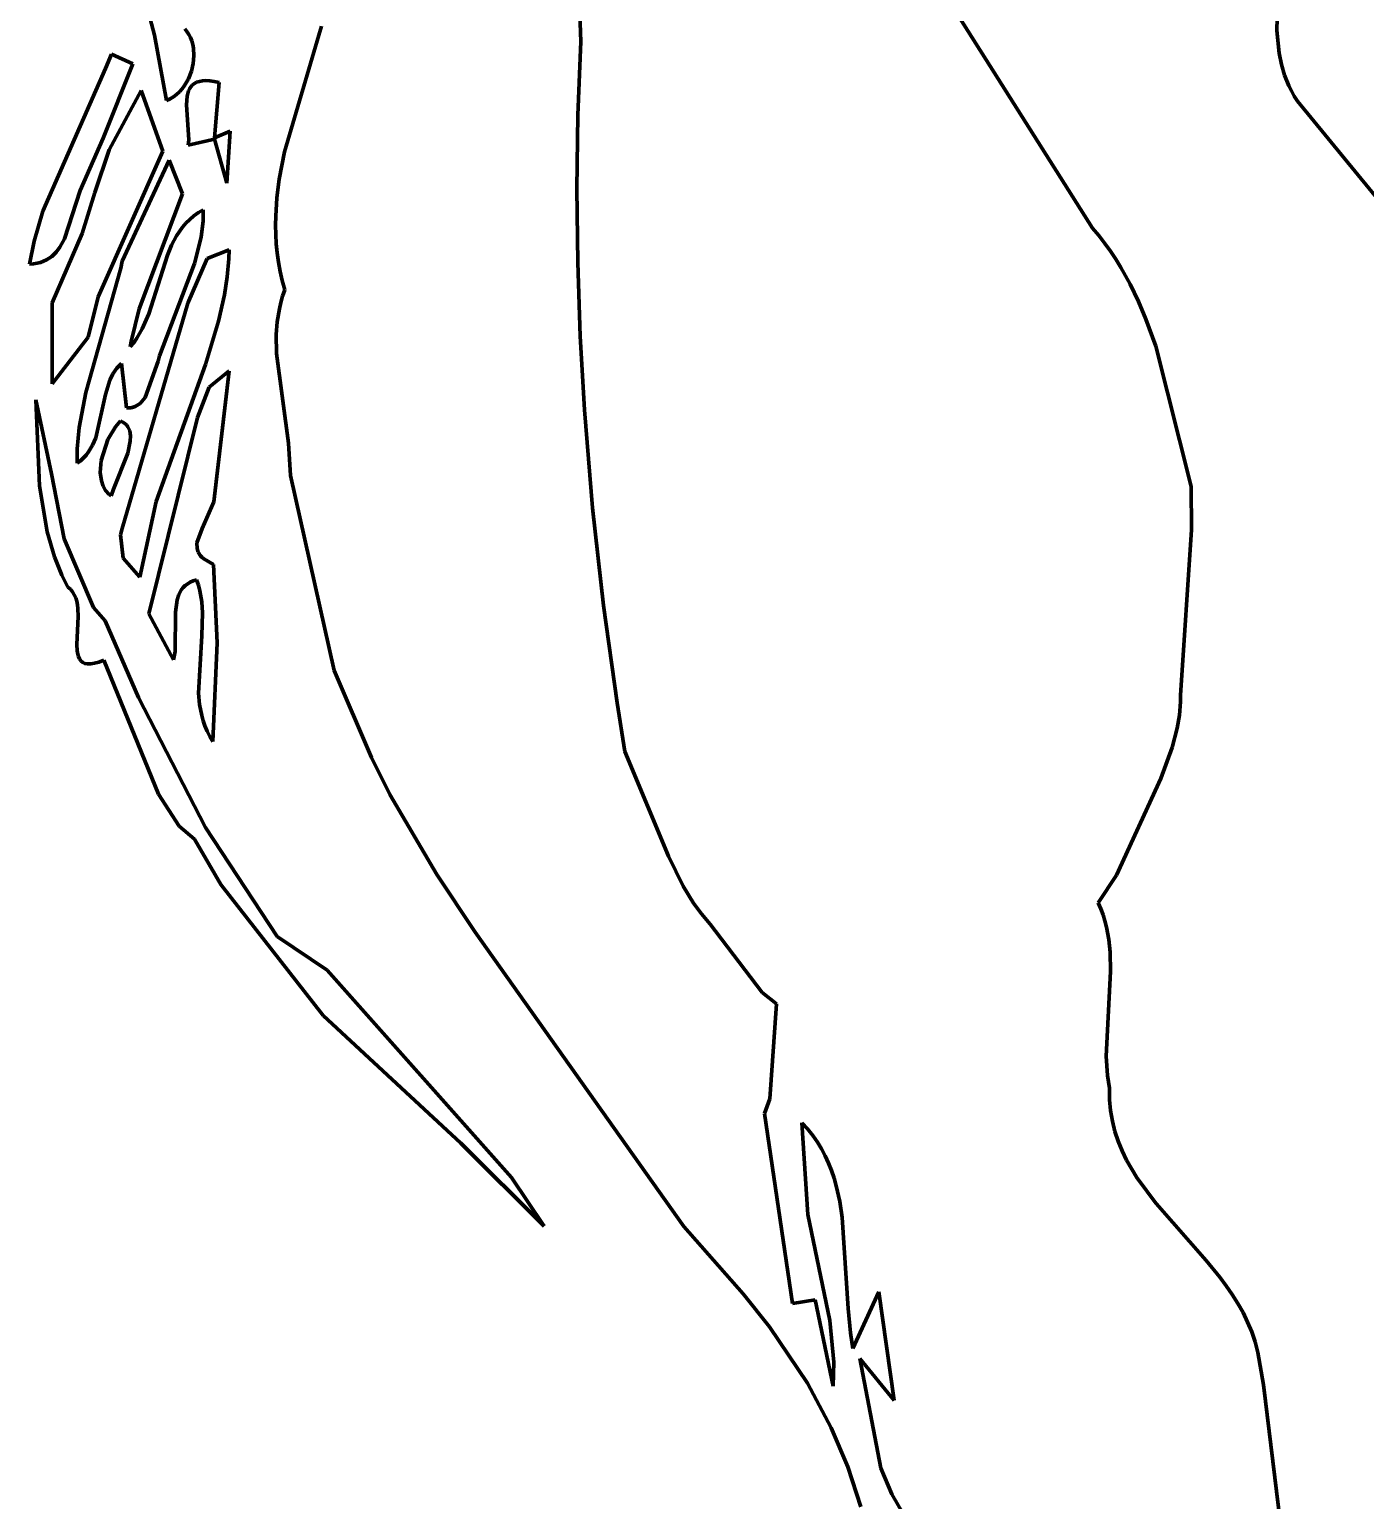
# Model space of a CAD drawing. Header units: millimetres. Extents: x 0 to 11.1, y 0 to 16.2.
# Drawn here: x 7.348 to 8.677, y 4.672 to 6.135 of the extents above; entities that cross this region are included whole.
import ezdxf

# ---------------------------------------------------------------- set-up
doc = ezdxf.new("R2010")
doc.units = ezdxf.units.MM
doc.layers.add('color#0b0b0bff', color=7, linetype='CONTINUOUS', lineweight=100)
doc.layers.add('color#ffffffff', color=7, linetype='CONTINUOUS', lineweight=100)

msp = doc.modelspace()

# ---------------------------------------------------------------- linework, layer by layer
at = {"layer": 'color#0b0b0bff'}
for p, q in [((8.5888, 6.1343), (8.5913, 6.226)), ((7.8964, 6.1235), (7.8949, 6.1692)), ((8.2563, 6.1738), (8.4054, 5.9379)), ((7.4666, 6.1522), (7.4725, 6.1297)), ((7.5047, 6.1335), (7.5025, 6.1362)), ((7.5066, 6.1305), (7.5047, 6.1335)), ((7.6385, 6.1386), (7.6358, 6.1299)), ((8.5911, 6.1117), (8.5888, 6.1343)), ((7.4725, 6.1297), (7.4844, 6.0646)), ((7.5082, 6.1273), (7.5066, 6.1305)), ((7.5095, 6.124), (7.5082, 6.1273)), ((7.5105, 6.1205), (7.5095, 6.124)), ((7.5112, 6.1168), (7.5105, 6.1205)), ((7.5117, 6.1092), (7.5112, 6.1168)), ((7.6358, 6.1299), (7.6017, 6.0137)), ((7.8936, 6.0502), (7.8964, 6.1235)), ((7.4297, 6.1108), (7.4238, 6.0965)), ((7.4511, 6.1012), (7.4297, 6.1108)), ((7.511, 6.1015), (7.5117, 6.1092)), ((8.5933, 6.1007), (8.5911, 6.1117)), ((7.4238, 6.0965), (7.3613, 5.9546)), ((7.4213, 6.0274), (7.4511, 6.1012)), ((7.5064, 6.0864), (7.5093, 6.0938)), ((7.5093, 6.0938), (7.511, 6.1015)), ((8.5965, 6.0899), (8.5933, 6.1007)), ((8.6007, 6.0794), (8.5965, 6.0899)), ((7.4591, 6.0748), (7.4275, 6.0158)), ((7.4807, 6.0145), (7.4591, 6.0748)), ((7.4945, 6.0708), (7.4974, 6.0735)), ((7.4974, 6.0735), (7.5, 6.0764)), ((7.5, 6.0764), (7.5024, 6.0796)), ((7.5024, 6.0796), (7.5064, 6.0864)), ((7.5063, 6.0743), (7.505, 6.0692)), ((7.5074, 6.0765), (7.5063, 6.0743)), ((7.5087, 6.0785), (7.5074, 6.0765)), ((7.5103, 6.0802), (7.5087, 6.0785)), ((7.5122, 6.0817), (7.5103, 6.0802)), ((7.5144, 6.0829), (7.5122, 6.0817)), ((7.5171, 6.0838), (7.5144, 6.0829)), ((7.5201, 6.0843), (7.5171, 6.0838)), ((7.5236, 6.0845), (7.5201, 6.0843)), ((7.5275, 6.0844), (7.5236, 6.0845)), ((7.5318, 6.0838), (7.5275, 6.0844)), ((7.5367, 6.0828), (7.5318, 6.0838)), ((7.5322, 6.0275), (7.5367, 6.0828)), ((8.6032, 6.0743), (8.6007, 6.0794)), ((8.6061, 6.0692), (8.6032, 6.0743)), ((7.4844, 6.0646), (7.488, 6.0663)), ((7.488, 6.0663), (7.4914, 6.0684)), ((7.4914, 6.0684), (7.4945, 6.0708)), ((7.505, 6.0692), (7.5044, 6.0606)), ((7.5044, 6.0606), (7.5066, 6.0256)), ((8.6092, 6.0642), (8.6061, 6.0692)), ((8.7133, 5.937), (8.6092, 6.0642)), ((7.8926, 5.9768), (7.8936, 6.0502)), ((7.5477, 6.0342), (7.5322, 6.0275)), ((7.5443, 5.9824), (7.5477, 6.0342)), ((7.3985, 5.9754), (7.4213, 6.0274)), ((7.4275, 6.0158), (7.4132, 5.9734)), ((7.4164, 5.8695), (7.4807, 6.0145)), ((7.506, 6.0202), (7.5321, 6.0263)), ((7.5066, 6.0256), (7.506, 6.0202)), ((7.5321, 6.0263), (7.5443, 5.9824)), ((7.4871, 6.0055), (7.4403, 5.9051)), ((7.5004, 5.9718), (7.4871, 6.0055)), ((7.6017, 6.0137), (7.5965, 5.9864)), ((7.5965, 5.9864), (7.5942, 5.9681)), ((7.3829, 5.9273), (7.3985, 5.9754)), ((7.4132, 5.9734), (7.4006, 5.9324)), ((7.4572, 5.8576), (7.5004, 5.9718)), ((7.8934, 5.9035), (7.8926, 5.9768)), ((7.5209, 5.9561), (7.5161, 5.9532)), ((7.5208, 5.9451), (7.5209, 5.9561)), ((7.5942, 5.9681), (7.593, 5.9498)), ((7.3613, 5.9546), (7.3527, 5.9249)), ((7.5038, 5.9428), (7.5004, 5.9388)), ((7.5076, 5.9465), (7.5038, 5.9428)), ((7.5116, 5.95), (7.5076, 5.9465)), ((7.5161, 5.9532), (7.5116, 5.95)), ((7.5189, 5.9289), (7.5208, 5.9451)), ((7.593, 5.9498), (7.5928, 5.9406)), ((7.4006, 5.9324), (7.3706, 5.8635)), ((7.3784, 5.9188), (7.3829, 5.9273)), ((7.4945, 5.9302), (7.4895, 5.9208)), ((7.4973, 5.9346), (7.4945, 5.9302)), ((7.5004, 5.9388), (7.4973, 5.9346)), ((7.5122, 5.9027), (7.5189, 5.9289)), ((7.5928, 5.9406), (7.593, 5.9315)), ((7.593, 5.9315), (7.5935, 5.9223)), ((8.4054, 5.9379), (8.4117, 5.9304)), ((8.4117, 5.9304), (8.4176, 5.9226)), ((7.3527, 5.9249), (7.3481, 5.902)), ((7.3703, 5.9096), (7.3747, 5.9139)), ((7.3747, 5.9139), (7.3784, 5.9188)), ((7.4895, 5.9208), (7.4853, 5.9109)), ((7.5466, 5.9163), (7.5249, 5.9077)), ((7.5463, 5.9072), (7.5466, 5.9163)), ((7.5935, 5.9223), (7.5944, 5.9131)), ((7.5944, 5.9131), (7.5957, 5.9039)), ((8.4176, 5.9226), (8.4233, 5.9148)), ((8.4233, 5.9148), (8.4286, 5.9068)), ((7.3481, 5.902), (7.352, 5.9023)), ((7.352, 5.9023), (7.3557, 5.9029)), ((7.3557, 5.9029), (7.3591, 5.9037)), ((7.3591, 5.9037), (7.3622, 5.9048)), ((7.3622, 5.9048), (7.3651, 5.9062)), ((7.3651, 5.9062), (7.3703, 5.9096)), ((7.439, 5.8981), (7.4041, 5.7744)), ((7.4403, 5.9051), (7.439, 5.8981)), ((7.4853, 5.9109), (7.4668, 5.8525)), ((7.4775, 5.8108), (7.5122, 5.9027)), ((7.5249, 5.9077), (7.5056, 5.8631)), ((7.5447, 5.8893), (7.5463, 5.9072)), ((7.5957, 5.9039), (7.5974, 5.8948)), ((7.8959, 5.8302), (7.8934, 5.9035)), ((8.4286, 5.9068), (8.4337, 5.8986)), ((8.4337, 5.8986), (8.4429, 5.882)), ((7.542, 5.8715), (7.5447, 5.8893)), ((7.5974, 5.8948), (7.5995, 5.8856)), ((7.5995, 5.8856), (7.6021, 5.8764)), ((7.4065, 5.8293), (7.4164, 5.8695)), ((7.5363, 5.8453), (7.542, 5.8715)), ((7.5999, 5.8701), (7.5982, 5.8637)), ((7.6021, 5.8764), (7.5999, 5.8701)), ((8.4429, 5.882), (8.4512, 5.8648)), ((7.3706, 5.8635), (7.3707, 5.783)), ((7.5056, 5.8631), (7.4402, 5.6389)), ((7.4492, 5.8252), (7.4572, 5.8576)), ((7.5967, 5.8574), (7.5946, 5.8447)), ((7.5982, 5.8637), (7.5967, 5.8574)), ((8.4512, 5.8648), (8.4586, 5.8473)), ((7.4668, 5.8525), (7.4602, 5.8375)), ((7.5232, 5.8022), (7.5363, 5.8453)), ((7.5946, 5.8447), (7.5936, 5.832)), ((8.4586, 5.8473), (8.4683, 5.8203)), ((7.3707, 5.783), (7.4065, 5.8293)), ((7.4484, 5.8197), (7.4492, 5.8252)), ((7.4549, 5.8282), (7.4518, 5.8238)), ((7.4602, 5.8375), (7.4549, 5.8282)), ((7.5936, 5.832), (7.5937, 5.813)), ((7.9001, 5.7571), (7.8959, 5.8302)), ((7.4518, 5.8238), (7.4484, 5.8197)), ((7.4762, 5.8055), (7.4775, 5.8108)), ((7.5937, 5.813), (7.6056, 5.724)), ((8.4683, 5.8203), (8.5036, 5.6807)), ((7.4311, 5.793), (7.4349, 5.7985)), ((7.4349, 5.7985), (7.4372, 5.801)), ((7.4372, 5.801), (7.4397, 5.8032)), ((7.4397, 5.8032), (7.4448, 5.7589)), ((7.4632, 5.7694), (7.4762, 5.8055)), ((7.4742, 5.6659), (7.5232, 5.8022)), ((7.5467, 5.796), (7.527, 5.7797)), ((7.5316, 5.6656), (7.5467, 5.796)), ((7.4239, 5.7724), (7.4281, 5.7867)), ((7.4281, 5.7867), (7.4311, 5.793)), ((7.3544, 5.7669), (7.3582, 5.6814)), ((7.3702, 5.6934), (7.3544, 5.7669)), ((7.4041, 5.7744), (7.3975, 5.7396)), ((7.414, 5.7292), (7.4239, 5.7724)), ((7.4583, 5.7633), (7.4632, 5.7694)), ((7.527, 5.7797), (7.5151, 5.7496)), ((7.4448, 5.7589), (7.4494, 5.7592)), ((7.4494, 5.7592), (7.4534, 5.7603)), ((7.4534, 5.7603), (7.4583, 5.7633)), ((7.9081, 5.6597), (7.9001, 5.7571)), ((7.3975, 5.7396), (7.3956, 5.7183)), ((7.4336, 5.7403), (7.426, 5.7277)), ((7.4388, 5.746), (7.4336, 5.7403)), ((7.4411, 5.7449), (7.4388, 5.746)), ((7.4431, 5.7436), (7.4411, 5.7449)), ((7.4448, 5.742), (7.4431, 5.7436)), ((7.4461, 5.7403), (7.4448, 5.742)), ((7.4471, 5.7383), (7.4461, 5.7403)), ((7.4479, 5.7361), (7.4471, 5.7383)), ((7.4486, 5.7313), (7.4479, 5.7361)), ((7.5151, 5.7496), (7.4669, 5.554)), ((7.4068, 5.7153), (7.4108, 5.7219)), ((7.4108, 5.7219), (7.414, 5.7292)), ((7.426, 5.7277), (7.4194, 5.7067)), ((7.4458, 5.714), (7.4484, 5.7259)), ((7.4484, 5.7259), (7.4486, 5.7313)), ((7.6056, 5.724), (7.6079, 5.6919)), ((7.3956, 5.7183), (7.3955, 5.704)), ((7.3988, 5.7065), (7.4018, 5.7092)), ((7.4018, 5.7092), (7.4044, 5.7121)), ((7.4044, 5.7121), (7.4068, 5.7153)), ((7.4318, 5.6781), (7.4458, 5.714)), ((7.3826, 5.6289), (7.3702, 5.6934)), ((7.3955, 5.704), (7.3988, 5.7065)), ((7.4194, 5.7067), (7.4185, 5.6947)), ((7.4185, 5.6947), (7.4197, 5.6863)), ((7.3582, 5.6814), (7.3657, 5.6358)), ((7.4197, 5.6863), (7.4214, 5.6812)), ((7.4214, 5.6812), (7.4239, 5.6768)), ((7.4295, 5.6714), (7.4318, 5.6781)), ((7.6079, 5.6919), (7.6513, 5.4979)), ((8.5036, 5.6807), (8.5039, 5.6377)), ((7.4239, 5.6768), (7.4274, 5.673)), ((7.4274, 5.673), (7.4295, 5.6714)), ((7.4579, 5.5908), (7.4742, 5.6659)), ((7.5198, 5.6391), (7.5316, 5.6656)), ((7.919, 5.5625), (7.9081, 5.6597)), ((7.3657, 5.6358), (7.373, 5.6107)), ((7.4402, 5.6389), (7.4387, 5.6329)), ((7.5147, 5.6248), (7.5198, 5.6391)), ((8.5039, 5.6377), (8.4931, 5.4734)), ((7.4118, 5.5604), (7.3826, 5.6289)), ((7.4387, 5.6329), (7.4412, 5.6095)), ((7.5148, 5.6191), (7.5147, 5.6248)), ((7.5159, 5.6155), (7.5148, 5.6191)), ((7.373, 5.6107), (7.3804, 5.5925)), ((7.4412, 5.6095), (7.4579, 5.5908)), ((7.5182, 5.612), (7.5159, 5.6155)), ((7.5197, 5.6104), (7.5182, 5.612)), ((7.5216, 5.6088), (7.5197, 5.6104)), ((7.531, 5.6032), (7.5216, 5.6088)), ((7.3804, 5.5925), (7.3863, 5.5808)), ((7.5348, 5.5253), (7.531, 5.6032)), ((7.3863, 5.5808), (7.3889, 5.5786)), ((7.3889, 5.5786), (7.391, 5.5761)), ((7.391, 5.5761), (7.3927, 5.5732)), ((7.4967, 5.5734), (7.4994, 5.5783)), ((7.4994, 5.5783), (7.5011, 5.5804)), ((7.5011, 5.5804), (7.5031, 5.5824)), ((7.5031, 5.5824), (7.5055, 5.5841)), ((7.5055, 5.5841), (7.5081, 5.5856)), ((7.5081, 5.5856), (7.5111, 5.5869)), ((7.5111, 5.5869), (7.5144, 5.5879)), ((7.5144, 5.5879), (7.5162, 5.5826)), ((7.5162, 5.5826), (7.5176, 5.5772)), ((7.5176, 5.5772), (7.5194, 5.5662)), ((7.3927, 5.5732), (7.3941, 5.5701)), ((7.3941, 5.5701), (7.3951, 5.5667)), ((7.3951, 5.5667), (7.3958, 5.5631)), ((7.3958, 5.5631), (7.3962, 5.5594)), ((7.4934, 5.5558), (7.4949, 5.568)), ((7.4949, 5.568), (7.4967, 5.5734)), ((7.5194, 5.5662), (7.5202, 5.555)), ((7.9325, 5.4656), (7.919, 5.5625)), ((7.3965, 5.5515), (7.3952, 5.5238)), ((7.3962, 5.5594), (7.3965, 5.5515)), ((7.4234, 5.5473), (7.4118, 5.5604)), ((7.4566, 5.4708), (7.4234, 5.5473)), ((7.4669, 5.554), (7.4913, 5.5083)), ((7.4932, 5.5167), (7.4934, 5.5558)), ((7.5202, 5.555), (7.5197, 5.5323)), ((7.5197, 5.5323), (7.5164, 5.4752)), ((7.3952, 5.5238), (7.3956, 5.5172)), ((7.3956, 5.5172), (7.3961, 5.5142)), ((7.4913, 5.5083), (7.4932, 5.5167)), ((7.5306, 5.4273), (7.5348, 5.5253)), ((7.3961, 5.5142), (7.3968, 5.5116)), ((7.3968, 5.5116), (7.3979, 5.5093)), ((7.3979, 5.5093), (7.3993, 5.5074)), ((7.3993, 5.5074), (7.4011, 5.5059)), ((7.4011, 5.5059), (7.4033, 5.5049)), ((7.4033, 5.5049), (7.406, 5.5044)), ((7.406, 5.5044), (7.4091, 5.5044)), ((7.4091, 5.5044), (7.4129, 5.505)), ((7.4129, 5.505), (7.4172, 5.5062)), ((7.4172, 5.5062), (7.4222, 5.5081)), ((7.4222, 5.5081), (7.4764, 5.3747)), ((7.6513, 5.4979), (7.6882, 5.4113)), ((7.5164, 5.4752), (7.5173, 5.4641)), ((8.4931, 5.4734), (8.493, 5.4666)), ((7.5232, 5.3417), (7.4566, 5.4708)), ((7.5173, 5.4641), (7.5194, 5.4532)), ((7.9402, 5.4173), (7.9325, 5.4656)), ((8.493, 5.4666), (8.4919, 5.4533)), ((7.5194, 5.4532), (7.5208, 5.4479)), ((7.5208, 5.4479), (7.5227, 5.4426)), ((8.4919, 5.4533), (8.4897, 5.4403)), ((7.5227, 5.4426), (7.5249, 5.4374)), ((7.5249, 5.4374), (7.5276, 5.4323)), ((7.5276, 5.4323), (7.5306, 5.4273)), ((8.4897, 5.4403), (8.4848, 5.4212)), ((7.9837, 5.313), (7.9402, 5.4173)), ((8.4848, 5.4212), (8.4733, 5.3905)), ((7.6882, 5.4113), (7.7065, 5.3746)), ((8.4733, 5.3905), (8.4292, 5.2942)), ((7.4764, 5.3747), (7.4969, 5.3429)), ((7.7065, 5.3746), (7.7534, 5.295)), ((7.4969, 5.3429), (7.5123, 5.3299)), ((7.5945, 5.2332), (7.5232, 5.3417)), ((7.5123, 5.3299), (7.5385, 5.285)), ((7.9983, 5.2834), (7.9837, 5.313)), ((7.5385, 5.285), (7.6402, 5.1548)), ((7.7534, 5.295), (7.7913, 5.2375)), ((8.0087, 5.2665), (7.9983, 5.2834)), ((8.4292, 5.2942), (8.411, 5.2666)), ((8.0165, 5.2558), (8.0087, 5.2665)), ((8.0252, 5.2455), (8.0165, 5.2558)), ((8.411, 5.2666), (8.4136, 5.2607)), ((8.4136, 5.2607), (8.4159, 5.2547)), ((8.4159, 5.2547), (8.4178, 5.2487)), ((8.077, 5.1775), (8.0252, 5.2455)), ((8.4178, 5.2487), (8.4194, 5.2426)), ((8.4194, 5.2426), (8.4217, 5.2302)), ((7.6441, 5.1996), (7.5945, 5.2332)), ((7.7913, 5.2375), (7.9988, 4.9448)), ((8.4217, 5.2302), (8.4229, 5.2176)), ((8.4229, 5.2176), (8.4233, 5.1985)), ((7.8276, 4.9936), (7.6441, 5.1996)), ((8.4233, 5.1985), (8.419, 5.1142)), ((8.091, 5.1664), (8.077, 5.1775)), ((8.0845, 5.0717), (8.091, 5.1664)), ((7.6402, 5.1548), (7.7773, 5.0277)), ((8.419, 5.1142), (8.4203, 5.095)), ((8.4203, 5.095), (8.4224, 5.0823)), ((8.4224, 5.0823), (8.4224, 5.0709)), ((8.0791, 5.0573), (8.0845, 5.0717)), ((8.4224, 5.0709), (8.4234, 5.06)), ((8.107, 4.8681), (8.0791, 5.0573)), ((8.4234, 5.06), (8.4252, 5.0495)), ((8.4252, 5.0495), (8.4277, 5.0393)), ((8.122, 5.0418), (8.1163, 5.048)), ((8.1163, 5.048), (8.1222, 4.9567)), ((8.1271, 5.0354), (8.122, 5.0418)), ((8.1318, 5.0287), (8.1271, 5.0354)), ((8.4277, 5.0393), (8.431, 5.0295)), ((7.7773, 5.0277), (7.86, 4.9452)), ((8.1359, 5.0219), (8.1318, 5.0287)), ((8.1396, 5.0149), (8.1359, 5.0219)), ((8.431, 5.0295), (8.4349, 5.02)), ((8.4349, 5.02), (8.4394, 5.0108)), ((8.1429, 5.0077), (8.1396, 5.0149)), ((8.1458, 5.0004), (8.1429, 5.0077)), ((8.4394, 5.0108), (8.4445, 5.0018)), ((7.86, 4.9452), (7.8276, 4.9936)), ((8.1484, 4.9929), (8.1458, 5.0004)), ((8.1506, 4.9853), (8.1484, 4.9929)), ((8.4445, 5.0018), (8.45, 4.993)), ((8.45, 4.993), (8.456, 4.9844)), ((8.1541, 4.9697), (8.1506, 4.9853)), ((8.456, 4.9844), (8.4623, 4.976)), ((8.4623, 4.976), (8.4689, 4.9677)), ((8.1566, 4.9537), (8.1541, 4.9697)), ((8.4689, 4.9677), (8.5186, 4.911)), ((8.1222, 4.9567), (8.1443, 4.8514)), ((8.1623, 4.8631), (8.1566, 4.9537)), ((7.9988, 4.9448), (8.058, 4.8778)), ((8.5186, 4.911), (8.5321, 4.8944)), ((8.5321, 4.8944), (8.5384, 4.8858)), ((8.058, 4.8778), (8.0843, 4.845)), ((8.1929, 4.8798), (8.1671, 4.8234)), ((8.2082, 4.7716), (8.1929, 4.8798)), ((8.5384, 4.8858), (8.5444, 4.8771)), ((8.5444, 4.8771), (8.55, 4.8682)), ((8.1295, 4.8717), (8.107, 4.8681)), ((8.1474, 4.7859), (8.1295, 4.8717)), ((8.1646, 4.839), (8.1623, 4.8631)), ((8.55, 4.8682), (8.5552, 4.8591)), ((8.5552, 4.8591), (8.5597, 4.8496)), ((8.0843, 4.845), (8.1219, 4.7891)), ((8.1443, 4.8514), (8.1483, 4.8099)), ((8.5597, 4.8496), (8.5638, 4.8399)), ((8.1671, 4.8234), (8.1646, 4.839)), ((8.5638, 4.8399), (8.5671, 4.8299)), ((8.5671, 4.8299), (8.5698, 4.8195)), ((8.5698, 4.8195), (8.5755, 4.7872)), ((8.1483, 4.8099), (8.1474, 4.7859)), ((8.195, 4.7043), (8.174, 4.8136)), ((8.174, 4.8136), (8.2082, 4.7716)), ((8.1219, 4.7891), (8.1456, 4.7445)), ((8.5755, 4.7872), (8.6036, 4.5589)), ((8.1456, 4.7445), (8.162, 4.7058)), ((8.162, 4.7058), (8.1749, 4.6658)), ((8.2057, 4.6786), (8.195, 4.7043)), ((8.217, 4.6591), (8.2057, 4.6786))]:
    msp.add_line(p, q, dxfattribs=at)
at = {"layer": 'color#ffffffff'}
for p, q in [((8.5913, 6.226), (8.5888, 6.1343)), ((7.8949, 6.1692), (7.8964, 6.1235)), ((8.4054, 5.9379), (8.2563, 6.1738)), ((7.4725, 6.1297), (7.4666, 6.1522)), ((7.5025, 6.1362), (7.5047, 6.1335)), ((7.5047, 6.1335), (7.5066, 6.1305)), ((7.6358, 6.1299), (7.6385, 6.1386)), ((8.5888, 6.1343), (8.5911, 6.1117)), ((7.4844, 6.0646), (7.4725, 6.1297)), ((7.5066, 6.1305), (7.5082, 6.1273)), ((7.5082, 6.1273), (7.5095, 6.124)), ((7.5095, 6.124), (7.5105, 6.1205)), ((7.5105, 6.1205), (7.5112, 6.1168)), ((7.5112, 6.1168), (7.5117, 6.1092)), ((7.6017, 6.0137), (7.6358, 6.1299)), ((7.8964, 6.1235), (7.8936, 6.0502)), ((7.4238, 6.0965), (7.4297, 6.1108)), ((7.4297, 6.1108), (7.4511, 6.1012)), ((7.5117, 6.1092), (7.511, 6.1015)), ((8.5911, 6.1117), (8.5933, 6.1007)), ((7.3613, 5.9546), (7.4238, 6.0965)), ((7.4511, 6.1012), (7.4213, 6.0274)), ((7.5093, 6.0938), (7.5064, 6.0864)), ((7.511, 6.1015), (7.5093, 6.0938)), ((8.5933, 6.1007), (8.5965, 6.0899)), ((8.5965, 6.0899), (8.6007, 6.0794)), ((7.4275, 6.0158), (7.4591, 6.0748)), ((7.4591, 6.0748), (7.4807, 6.0145)), ((7.4974, 6.0735), (7.4945, 6.0708)), ((7.5, 6.0764), (7.4974, 6.0735)), ((7.5024, 6.0796), (7.5, 6.0764)), ((7.5064, 6.0864), (7.5024, 6.0796)), ((7.505, 6.0692), (7.5063, 6.0743)), ((7.5063, 6.0743), (7.5074, 6.0765)), ((7.5074, 6.0765), (7.5087, 6.0785)), ((7.5087, 6.0785), (7.5103, 6.0802)), ((7.5103, 6.0802), (7.5122, 6.0817)), ((7.5122, 6.0817), (7.5144, 6.0829)), ((7.5144, 6.0829), (7.5171, 6.0838)), ((7.5171, 6.0838), (7.5201, 6.0843)), ((7.5201, 6.0843), (7.5236, 6.0845)), ((7.5236, 6.0845), (7.5275, 6.0844)), ((7.5275, 6.0844), (7.5318, 6.0838)), ((7.5318, 6.0838), (7.5367, 6.0828)), ((7.5367, 6.0828), (7.5322, 6.0275)), ((8.6007, 6.0794), (8.6032, 6.0743)), ((8.6032, 6.0743), (8.6061, 6.0692)), ((7.488, 6.0663), (7.4844, 6.0646)), ((7.4914, 6.0684), (7.488, 6.0663)), ((7.4945, 6.0708), (7.4914, 6.0684)), ((7.5044, 6.0606), (7.505, 6.0692)), ((7.5066, 6.0256), (7.5044, 6.0606)), ((8.6061, 6.0692), (8.6092, 6.0642)), ((8.6092, 6.0642), (8.7133, 5.937)), ((7.8936, 6.0502), (7.8926, 5.9768)), ((7.5322, 6.0275), (7.5477, 6.0342)), ((7.5477, 6.0342), (7.5443, 5.9824)), ((7.4213, 6.0274), (7.3985, 5.9754)), ((7.4132, 5.9734), (7.4275, 6.0158)), ((7.4807, 6.0145), (7.4164, 5.8695)), ((7.5321, 6.0263), (7.506, 6.0202)), ((7.506, 6.0202), (7.5066, 6.0256)), ((7.5443, 5.9824), (7.5321, 6.0263)), ((7.4403, 5.9051), (7.4871, 6.0055)), ((7.4871, 6.0055), (7.5004, 5.9718)), ((7.5965, 5.9864), (7.6017, 6.0137)), ((7.5942, 5.9681), (7.5965, 5.9864)), ((7.3985, 5.9754), (7.3829, 5.9273)), ((7.4006, 5.9324), (7.4132, 5.9734)), ((7.5004, 5.9718), (7.4572, 5.8576)), ((7.8926, 5.9768), (7.8934, 5.9035)), ((7.5161, 5.9532), (7.5209, 5.9561)), ((7.5209, 5.9561), (7.5208, 5.9451)), ((7.593, 5.9498), (7.5942, 5.9681)), ((7.3527, 5.9249), (7.3613, 5.9546)), ((7.5004, 5.9388), (7.5038, 5.9428)), ((7.5038, 5.9428), (7.5076, 5.9465)), ((7.5076, 5.9465), (7.5116, 5.95)), ((7.5116, 5.95), (7.5161, 5.9532)), ((7.5208, 5.9451), (7.5189, 5.9289)), ((7.5928, 5.9406), (7.593, 5.9498)), ((7.3706, 5.8635), (7.4006, 5.9324)), ((7.3829, 5.9273), (7.3784, 5.9188)), ((7.4895, 5.9208), (7.4945, 5.9302)), ((7.4945, 5.9302), (7.4973, 5.9346)), ((7.4973, 5.9346), (7.5004, 5.9388)), ((7.5189, 5.9289), (7.5122, 5.9027)), ((7.593, 5.9315), (7.5928, 5.9406)), ((7.5935, 5.9223), (7.593, 5.9315)), ((8.4117, 5.9304), (8.4054, 5.9379)), ((8.4176, 5.9226), (8.4117, 5.9304)), ((7.3481, 5.902), (7.3527, 5.9249)), ((7.3747, 5.9139), (7.3703, 5.9096)), ((7.3784, 5.9188), (7.3747, 5.9139)), ((7.4853, 5.9109), (7.4895, 5.9208)), ((7.5249, 5.9077), (7.5466, 5.9163)), ((7.5466, 5.9163), (7.5463, 5.9072)), ((7.5944, 5.9131), (7.5935, 5.9223)), ((7.5957, 5.9039), (7.5944, 5.9131)), ((8.4233, 5.9148), (8.4176, 5.9226)), ((8.4286, 5.9068), (8.4233, 5.9148)), ((7.352, 5.9023), (7.3481, 5.902)), ((7.3557, 5.9029), (7.352, 5.9023)), ((7.3591, 5.9037), (7.3557, 5.9029)), ((7.3622, 5.9048), (7.3591, 5.9037)), ((7.3651, 5.9062), (7.3622, 5.9048)), ((7.3703, 5.9096), (7.3651, 5.9062)), ((7.4041, 5.7744), (7.439, 5.8981)), ((7.439, 5.8981), (7.4403, 5.9051)), ((7.4668, 5.8525), (7.4853, 5.9109)), ((7.5122, 5.9027), (7.4775, 5.8108)), ((7.5056, 5.8631), (7.5249, 5.9077)), ((7.5463, 5.9072), (7.5447, 5.8893)), ((7.5974, 5.8948), (7.5957, 5.9039)), ((7.8934, 5.9035), (7.8959, 5.8302)), ((8.4337, 5.8986), (8.4286, 5.9068)), ((8.4429, 5.882), (8.4337, 5.8986)), ((7.5447, 5.8893), (7.542, 5.8715)), ((7.5995, 5.8856), (7.5974, 5.8948)), ((7.6021, 5.8764), (7.5995, 5.8856)), ((7.4164, 5.8695), (7.4065, 5.8293)), ((7.542, 5.8715), (7.5363, 5.8453)), ((7.5982, 5.8637), (7.5999, 5.8701)), ((7.5999, 5.8701), (7.6021, 5.8764)), ((8.4512, 5.8648), (8.4429, 5.882)), ((7.3707, 5.783), (7.3706, 5.8635)), ((7.4402, 5.6389), (7.5056, 5.8631)), ((7.4572, 5.8576), (7.4492, 5.8252)), ((7.5946, 5.8447), (7.5967, 5.8574)), ((7.5967, 5.8574), (7.5982, 5.8637)), ((8.4586, 5.8473), (8.4512, 5.8648)), ((7.4602, 5.8375), (7.4668, 5.8525)), ((7.5363, 5.8453), (7.5232, 5.8022)), ((7.5936, 5.832), (7.5946, 5.8447)), ((8.4683, 5.8203), (8.4586, 5.8473)), ((7.4065, 5.8293), (7.3707, 5.783)), ((7.4492, 5.8252), (7.4484, 5.8197)), ((7.4518, 5.8238), (7.4549, 5.8282)), ((7.4549, 5.8282), (7.4602, 5.8375)), ((7.5937, 5.813), (7.5936, 5.832)), ((7.8959, 5.8302), (7.9001, 5.7571)), ((7.4484, 5.8197), (7.4518, 5.8238)), ((7.4775, 5.8108), (7.4762, 5.8055)), ((7.6056, 5.724), (7.5937, 5.813)), ((8.5036, 5.6807), (8.4683, 5.8203)), ((7.4349, 5.7985), (7.4311, 5.793)), ((7.4372, 5.801), (7.4349, 5.7985)), ((7.4397, 5.8032), (7.4372, 5.801)), ((7.4448, 5.7589), (7.4397, 5.8032)), ((7.4762, 5.8055), (7.4632, 5.7694)), ((7.5232, 5.8022), (7.4742, 5.6659)), ((7.527, 5.7797), (7.5467, 5.796)), ((7.5467, 5.796), (7.5316, 5.6656)), ((7.4281, 5.7867), (7.4239, 5.7724)), ((7.4311, 5.793), (7.4281, 5.7867)), ((7.3544, 5.7669), (7.3702, 5.6934)), ((7.3582, 5.6814), (7.3544, 5.7669)), ((7.3975, 5.7396), (7.4041, 5.7744)), ((7.4239, 5.7724), (7.414, 5.7292)), ((7.4632, 5.7694), (7.4583, 5.7633)), ((7.5151, 5.7496), (7.527, 5.7797)), ((7.4494, 5.7592), (7.4448, 5.7589)), ((7.4534, 5.7603), (7.4494, 5.7592)), ((7.4583, 5.7633), (7.4534, 5.7603)), ((7.9001, 5.7571), (7.9081, 5.6597)), ((7.3956, 5.7183), (7.3975, 5.7396)), ((7.426, 5.7277), (7.4336, 5.7403)), ((7.4336, 5.7403), (7.4388, 5.746)), ((7.4388, 5.746), (7.4411, 5.7449)), ((7.4411, 5.7449), (7.4431, 5.7436)), ((7.4431, 5.7436), (7.4448, 5.742)), ((7.4448, 5.742), (7.4461, 5.7403)), ((7.4461, 5.7403), (7.4471, 5.7383)), ((7.4471, 5.7383), (7.4479, 5.7361)), ((7.4479, 5.7361), (7.4486, 5.7313)), ((7.4669, 5.554), (7.5151, 5.7496)), ((7.4108, 5.7219), (7.4068, 5.7153)), ((7.414, 5.7292), (7.4108, 5.7219)), ((7.4194, 5.7067), (7.426, 5.7277)), ((7.4484, 5.7259), (7.4458, 5.714)), ((7.4486, 5.7313), (7.4484, 5.7259)), ((7.6079, 5.6919), (7.6056, 5.724)), ((7.3955, 5.704), (7.3956, 5.7183)), ((7.4018, 5.7092), (7.3988, 5.7065)), ((7.4044, 5.7121), (7.4018, 5.7092)), ((7.4068, 5.7153), (7.4044, 5.7121)), ((7.4458, 5.714), (7.4318, 5.6781)), ((7.3702, 5.6934), (7.3826, 5.6289)), ((7.3988, 5.7065), (7.3955, 5.704)), ((7.4185, 5.6947), (7.4194, 5.7067)), ((7.4197, 5.6863), (7.4185, 5.6947)), ((7.3657, 5.6358), (7.3582, 5.6814)), ((7.4214, 5.6812), (7.4197, 5.6863)), ((7.4239, 5.6768), (7.4214, 5.6812)), ((7.4318, 5.6781), (7.4295, 5.6714)), ((7.6513, 5.4979), (7.6079, 5.6919)), ((8.5039, 5.6377), (8.5036, 5.6807)), ((7.4274, 5.673), (7.4239, 5.6768)), ((7.4295, 5.6714), (7.4274, 5.673)), ((7.4742, 5.6659), (7.4579, 5.5908)), ((7.5316, 5.6656), (7.5198, 5.6391)), ((7.9081, 5.6597), (7.919, 5.5625)), ((7.373, 5.6107), (7.3657, 5.6358)), ((7.4387, 5.6329), (7.4402, 5.6389)), ((7.5198, 5.6391), (7.5147, 5.6248)), ((8.4931, 5.4734), (8.5039, 5.6377)), ((7.3826, 5.6289), (7.4118, 5.5604)), ((7.4412, 5.6095), (7.4387, 5.6329)), ((7.5147, 5.6248), (7.5148, 5.6191)), ((7.5148, 5.6191), (7.5159, 5.6155)), ((7.3804, 5.5925), (7.373, 5.6107)), ((7.4579, 5.5908), (7.4412, 5.6095)), ((7.5159, 5.6155), (7.5182, 5.612)), ((7.5182, 5.612), (7.5197, 5.6104)), ((7.5197, 5.6104), (7.5216, 5.6088)), ((7.5216, 5.6088), (7.531, 5.6032)), ((7.3863, 5.5808), (7.3804, 5.5925)), ((7.531, 5.6032), (7.5348, 5.5253)), ((7.3889, 5.5786), (7.3863, 5.5808)), ((7.391, 5.5761), (7.3889, 5.5786)), ((7.3927, 5.5732), (7.391, 5.5761)), ((7.4994, 5.5783), (7.4967, 5.5734)), ((7.5011, 5.5804), (7.4994, 5.5783)), ((7.5031, 5.5824), (7.5011, 5.5804)), ((7.5055, 5.5841), (7.5031, 5.5824)), ((7.5081, 5.5856), (7.5055, 5.5841)), ((7.5111, 5.5869), (7.5081, 5.5856)), ((7.5144, 5.5879), (7.5111, 5.5869)), ((7.5162, 5.5826), (7.5144, 5.5879)), ((7.5176, 5.5772), (7.5162, 5.5826)), ((7.5194, 5.5662), (7.5176, 5.5772)), ((7.3941, 5.5701), (7.3927, 5.5732)), ((7.3951, 5.5667), (7.3941, 5.5701)), ((7.3958, 5.5631), (7.3951, 5.5667)), ((7.3962, 5.5594), (7.3958, 5.5631)), ((7.4949, 5.568), (7.4934, 5.5558)), ((7.4967, 5.5734), (7.4949, 5.568)), ((7.5202, 5.555), (7.5194, 5.5662)), ((7.919, 5.5625), (7.9325, 5.4656)), ((7.3952, 5.5238), (7.3965, 5.5515)), ((7.3965, 5.5515), (7.3962, 5.5594)), ((7.4118, 5.5604), (7.4234, 5.5473)), ((7.4234, 5.5473), (7.4566, 5.4708)), ((7.4913, 5.5083), (7.4669, 5.554)), ((7.4934, 5.5558), (7.4932, 5.5167)), ((7.5197, 5.5323), (7.5202, 5.555)), ((7.5164, 5.4752), (7.5197, 5.5323)), ((7.3956, 5.5172), (7.3952, 5.5238)), ((7.3961, 5.5142), (7.3956, 5.5172)), ((7.4932, 5.5167), (7.4913, 5.5083)), ((7.5348, 5.5253), (7.5306, 5.4273)), ((7.3968, 5.5116), (7.3961, 5.5142)), ((7.3979, 5.5093), (7.3968, 5.5116)), ((7.3993, 5.5074), (7.3979, 5.5093)), ((7.4011, 5.5059), (7.3993, 5.5074)), ((7.4033, 5.5049), (7.4011, 5.5059)), ((7.406, 5.5044), (7.4033, 5.5049)), ((7.4091, 5.5044), (7.406, 5.5044)), ((7.4129, 5.505), (7.4091, 5.5044)), ((7.4172, 5.5062), (7.4129, 5.505)), ((7.4222, 5.5081), (7.4172, 5.5062)), ((7.4764, 5.3747), (7.4222, 5.5081)), ((7.6882, 5.4113), (7.6513, 5.4979)), ((7.5173, 5.4641), (7.5164, 5.4752)), ((8.493, 5.4666), (8.4931, 5.4734)), ((7.4566, 5.4708), (7.5232, 5.3417)), ((7.5194, 5.4532), (7.5173, 5.4641)), ((7.9325, 5.4656), (7.9402, 5.4173)), ((8.4919, 5.4533), (8.493, 5.4666)), ((7.5208, 5.4479), (7.5194, 5.4532)), ((7.5227, 5.4426), (7.5208, 5.4479)), ((8.4897, 5.4403), (8.4919, 5.4533)), ((7.5249, 5.4374), (7.5227, 5.4426)), ((7.5276, 5.4323), (7.5249, 5.4374)), ((7.5306, 5.4273), (7.5276, 5.4323)), ((8.4848, 5.4212), (8.4897, 5.4403)), ((7.9402, 5.4173), (7.9837, 5.313)), ((8.4733, 5.3905), (8.4848, 5.4212)), ((7.7065, 5.3746), (7.6882, 5.4113)), ((8.4292, 5.2942), (8.4733, 5.3905)), ((7.4969, 5.3429), (7.4764, 5.3747)), ((7.7534, 5.295), (7.7065, 5.3746)), ((7.5123, 5.3299), (7.4969, 5.3429)), ((7.5232, 5.3417), (7.5945, 5.2332)), ((7.5385, 5.285), (7.5123, 5.3299)), ((7.9837, 5.313), (7.9983, 5.2834)), ((7.6402, 5.1548), (7.5385, 5.285)), ((7.7913, 5.2375), (7.7534, 5.295)), ((7.9983, 5.2834), (8.0087, 5.2665)), ((8.411, 5.2666), (8.4292, 5.2942)), ((8.0087, 5.2665), (8.0165, 5.2558)), ((8.0165, 5.2558), (8.0252, 5.2455)), ((8.4136, 5.2607), (8.411, 5.2666)), ((8.4159, 5.2547), (8.4136, 5.2607)), ((8.4178, 5.2487), (8.4159, 5.2547)), ((8.0252, 5.2455), (8.077, 5.1775)), ((8.4194, 5.2426), (8.4178, 5.2487)), ((8.4217, 5.2302), (8.4194, 5.2426)), ((7.5945, 5.2332), (7.6441, 5.1996)), ((7.9988, 4.9448), (7.7913, 5.2375)), ((8.4229, 5.2176), (8.4217, 5.2302)), ((8.4233, 5.1985), (8.4229, 5.2176)), ((7.6441, 5.1996), (7.8276, 4.9936)), ((8.419, 5.1142), (8.4233, 5.1985)), ((8.077, 5.1775), (8.091, 5.1664)), ((8.091, 5.1664), (8.0845, 5.0717)), ((7.7773, 5.0277), (7.6402, 5.1548)), ((8.4203, 5.095), (8.419, 5.1142)), ((8.4224, 5.0823), (8.4203, 5.095)), ((8.4224, 5.0709), (8.4224, 5.0823)), ((8.0845, 5.0717), (8.0791, 5.0573)), ((8.4234, 5.06), (8.4224, 5.0709)), ((8.0791, 5.0573), (8.107, 4.8681)), ((8.4252, 5.0495), (8.4234, 5.06)), ((8.4277, 5.0393), (8.4252, 5.0495)), ((8.1222, 4.9567), (8.1163, 5.048)), ((8.1163, 5.048), (8.122, 5.0418)), ((8.122, 5.0418), (8.1271, 5.0354)), ((8.1271, 5.0354), (8.1318, 5.0287)), ((8.431, 5.0295), (8.4277, 5.0393)), ((7.86, 4.9452), (7.7773, 5.0277)), ((8.1318, 5.0287), (8.1359, 5.0219)), ((8.1359, 5.0219), (8.1396, 5.0149)), ((8.4349, 5.02), (8.431, 5.0295)), ((8.4394, 5.0108), (8.4349, 5.02)), ((8.1396, 5.0149), (8.1429, 5.0077)), ((8.1429, 5.0077), (8.1458, 5.0004)), ((8.4445, 5.0018), (8.4394, 5.0108)), ((7.8276, 4.9936), (7.86, 4.9452)), ((8.1458, 5.0004), (8.1484, 4.9929)), ((8.1484, 4.9929), (8.1506, 4.9853)), ((8.45, 4.993), (8.4445, 5.0018)), ((8.456, 4.9844), (8.45, 4.993)), ((8.1506, 4.9853), (8.1541, 4.9697)), ((8.4623, 4.976), (8.456, 4.9844)), ((8.4689, 4.9677), (8.4623, 4.976)), ((8.1541, 4.9697), (8.1566, 4.9537)), ((8.5186, 4.911), (8.4689, 4.9677)), ((8.1443, 4.8514), (8.1222, 4.9567)), ((8.1566, 4.9537), (8.1623, 4.8631)), ((8.058, 4.8778), (7.9988, 4.9448)), ((8.5321, 4.8944), (8.5186, 4.911)), ((8.5384, 4.8858), (8.5321, 4.8944)), ((8.0843, 4.845), (8.058, 4.8778)), ((8.1671, 4.8234), (8.1929, 4.8798)), ((8.1929, 4.8798), (8.2082, 4.7716)), ((8.5444, 4.8771), (8.5384, 4.8858)), ((8.55, 4.8682), (8.5444, 4.8771)), ((8.107, 4.8681), (8.1295, 4.8717)), ((8.1295, 4.8717), (8.1474, 4.7859)), ((8.1623, 4.8631), (8.1646, 4.839)), ((8.5552, 4.8591), (8.55, 4.8682)), ((8.5597, 4.8496), (8.5552, 4.8591)), ((8.1219, 4.7891), (8.0843, 4.845)), ((8.1483, 4.8099), (8.1443, 4.8514)), ((8.5638, 4.8399), (8.5597, 4.8496)), ((8.1646, 4.839), (8.1671, 4.8234)), ((8.5671, 4.8299), (8.5638, 4.8399)), ((8.5698, 4.8195), (8.5671, 4.8299)), ((8.5755, 4.7872), (8.5698, 4.8195)), ((8.1474, 4.7859), (8.1483, 4.8099)), ((8.2082, 4.7716), (8.174, 4.8136)), ((8.174, 4.8136), (8.195, 4.7043)), ((8.1456, 4.7445), (8.1219, 4.7891)), ((8.6036, 4.5589), (8.5755, 4.7872)), ((8.162, 4.7058), (8.1456, 4.7445)), ((8.1749, 4.6658), (8.162, 4.7058)), ((8.195, 4.7043), (8.2057, 4.6786)), ((8.2057, 4.6786), (8.217, 4.6591))]:
    msp.add_line(p, q, dxfattribs=at)

doc.saveas('drawing.dxf')
